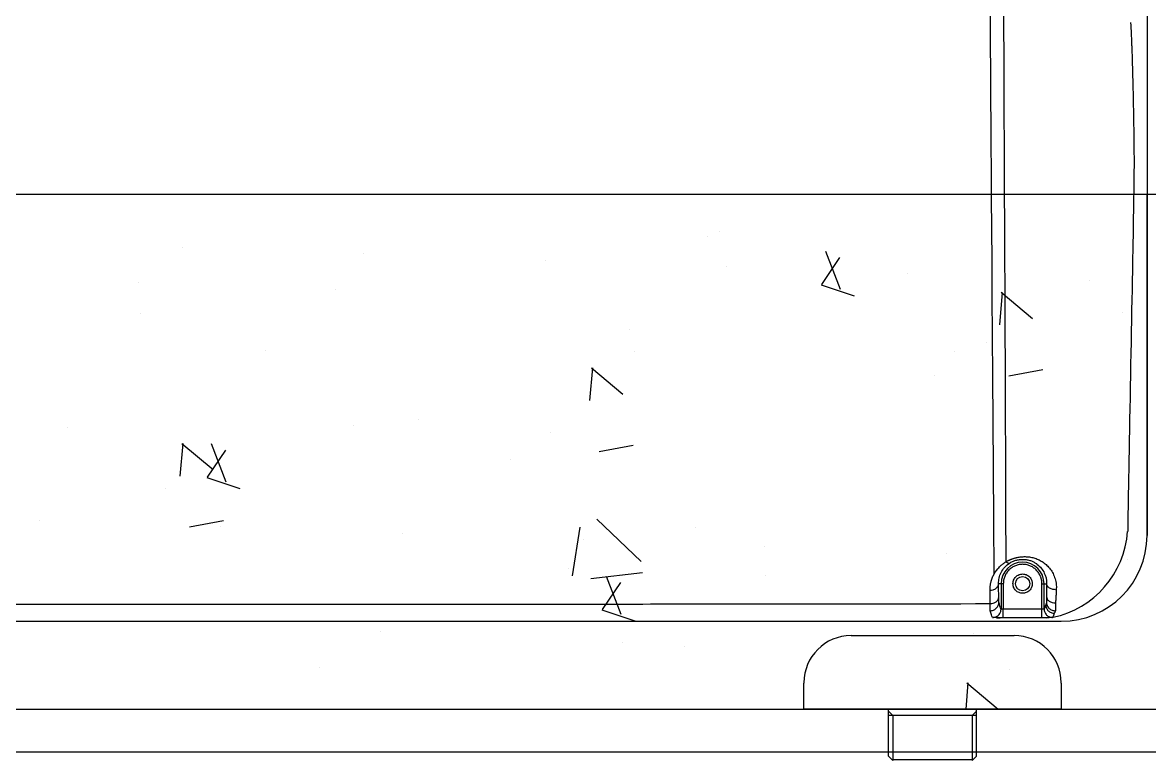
# Model space of a CAD drawing. Header units: inches. Extents: x 5877 to 13759, y 12099 to 29642.
# Drawn here: x 8156.4 to 8419.2, y 21533 to 21705.1 of the extents above; entities that cross this region are included whole.
import ezdxf

# ---------------------------------------------------------------- set-up
doc = ezdxf.new("R2010")
doc.units = ezdxf.units.IN
doc.header["$MEASUREMENT"] = 0
for name, color, linetype in [('A-FIN1', 6, 'Continuous'), ('A-FUR2', 6, 'Continuous'), ('XR-NEW301$0$SEC-WAL-GRN', 3, 'Continuous')]:
    doc.layers.add(name, color=color, linetype=linetype)
doc.layers.add('A-MC', color=181, linetype='Continuous', plot=False)

msp = doc.modelspace()

# ---------------------------------------------------------------- linework, layer by layer
at = {"layer": 'A-FIN1', "color": 0, "ltscale": 200}
msp.add_line((6318.63, 21534.95), (8538.63, 21534.95), dxfattribs=at)
at = {"layer": 'A-FUR2', "color": 0}
for p, q in [((8418.63, 21770.58), (8418.63, 21585.42)), ((8418.63, 21585.42), (8418.63, 21664.91)), ((8384.62, 21574.19), (8384.02, 21574.19)), ((8385.12, 21574.19), (8384.62, 21574.19)), ((8384.62, 21574.19), (8384.62, 21568.29)), ((8385.12, 21574.19), (8385.12, 21568.25)), ((8394.13, 21568.25), (8394.13, 21574.19)), ((8394.13, 21574.19), (8394.63, 21574.19)), ((8394.63, 21568.29), (8394.63, 21574.19)), ((8394.63, 21574.19), (8395.23, 21574.19)), ((8394.13, 21568.25), (8385.12, 21568.25)), ((8394.13, 21566.25), (8394.13, 21568.25)), ((8038.63, 21565.42), (8398.63, 21565.42)), ((8383.58, 21566.26), (8384.36, 21566.26)), ((8384.36, 21566.26), (8385.12, 21566.28)), ((8394.13, 21566.25), (8385.12, 21566.25)), ((8349.63, 21562.08), (8387.63, 21562.08)), ((8338.63, 21544.95), (8338.63, 21550.95)), ((8398.63, 21550.95), (8398.63, 21544.95)), ((8398.63, 21544.95), (8338.63, 21544.95)), ((8358.38, 21533.95), (8358.38, 21544.95)), ((8359.38, 21543.45), (8358.38, 21544.45)), ((8378.88, 21543.45), (8358.38, 21543.45)), ((8359.38, 21543.45), (8359.38, 21532.95)), ((8378.88, 21544.45), (8377.88, 21543.45)), ((8377.88, 21543.45), (8377.88, 21532.95)), ((8378.88, 21533.95), (8378.88, 21544.95)), ((8359.38, 21532.95), (8358.38, 21533.95)), ((8377.88, 21533.08), (8359.38, 21533.08)), ((8378.88, 21533.95), (8377.88, 21532.95))]:
    msp.add_line(p, q, dxfattribs=at)
at = {"layer": 'A-FUR2', "color": 0, "ltscale": 200}
for p, q in [((8518.63, 21664.95), (7178.63, 21664.95)), ((7178.63, 21544.95), (8518.63, 21544.95))]:
    msp.add_line(p, q, dxfattribs=at)
at = {"layer": 'A-FUR2', "color": 0}
msp.add_circle((8389.63, 21574.19), 1.65, dxfattribs=at)
for centre, radius, start, end in [((8392.11, 21587.93), 22.06, 281.9029, 355.9744), ((8398.63, 21585.42), 20, 270, 0), ((8389.63, 21574.19), 5, 0, 180), ((8395.28, 21592.46), 26.2, 267.4509, 270.8815), ((8349.63, 21551.08), 11, 90, 180), ((8387.63, 21551.08), 11, 0, 90), ((8349.63, 21550.95), 11, 179.3526, 180), ((8387.63, 21550.95), 11, 0, 0.6474)]:
    msp.add_arc(centre, radius, start, end, dxfattribs=at)
for points, knots in [([(8383, 21576.46), (8382.05, 21715.7, 0), (8382.05, 21716.68, 0), (8382.05, 21718.34, 0), (8382.05, 21720.36, 0), (8382.05, 21722.74, 0), (8382.05, 21726.19, 0), (8382.05, 21730.48, 0), (8382.05, 21735.48, 0), (8382.05, 21740.42, 0), (8382.05, 21745.29, 0), (8382.05, 21749.68, 0), (8382.05, 21753.13, 0), (8382.05, 21755.02, 0), (8382.05, 21755.77, 0)], [0, 0, 0, 0, 0.032112, 0.073168, 0.123168, 0.182112, 0.250001, 0.379243, 0.5, 0.620035, 0.744758, 0.859632, 0.944713, 1, 1, 1, 1]), ([(8385.14, 21755.87), (8385.14, 21755.32, 0), (8385.14, 21754.07, 0), (8385.14, 21751.99, 0), (8385.14, 21749.49, 0), (8385.14, 21746.58, 0), (8385.14, 21743.25, 0), (8385.14, 21739.5, 0), (8385.14, 21734.75, 0), (8385.14, 21729.52, 0), (8385.14, 21724.33, 0), (8385.14, 21720.27, 0), (8385.14, 21717.33, 0), (8385.14, 21715.76, 0), (8385.72, 21579.27, 0)], [0, 0, 0, 0, 0.04086, 0.09192, 0.15318, 0.224639, 0.306298, 0.398156, 0.500213, 0.6556, 0.783273, 0.883232, 0.955474, 1, 1, 1, 1]), ([(8414.8, 21705.07), (8414.85, 21704.19, 0), (8414.92, 21702.75, 0), (8414.99, 21701.12, 0), (8415.02, 21700.48, 0)], [0, 0, 0, 0, 0.610441, 1, 1, 1, 1]), ([(8415.02, 21700.48), (8415.03, 21700.17, 0), (8415.08, 21698.97, 0), (8415.16, 21696.76, 0), (8415.24, 21693.9, 0), (8415.32, 21691, 0), (8415.39, 21687.98, 0), (8415.45, 21684.78, 0), (8415.51, 21681.33, 0), (8415.56, 21677.51, 0), (8415.6, 21673.33, 0), (8415.64, 21668.91, 0), (8414.1, 21587.01, 0), (8414.12, 21586.39, 0)], [0, 0, 0, 0, 0.033478, 0.128084, 0.216409, 0.301927, 0.387411, 0.47709, 0.568089, 0.666033, 0.777919, 0.889002, 1, 1, 1, 1]), ([(8385.72, 21579.27), (8385.79, 21579.31, 0), (8385.92, 21579.39, 0), (8386.12, 21579.5, 0), (8386.33, 21579.61, 0), (8386.54, 21579.71, 0), (8386.76, 21579.8, 0), (8386.97, 21579.89, 0), (8387.19, 21579.97, 0), (8387.41, 21580.05, 0), (8387.64, 21580.12, 0), (8387.87, 21580.19, 0), (8388.1, 21580.25, 0), (8388.56, 21580.35, 0), (8389.27, 21580.47, 0), (8390.26, 21580.51, 0), (8391.27, 21580.43, 0), (8392.29, 21580.21, 0), (8393.29, 21579.85, 0), (8394.25, 21579.33, 0), (8395.13, 21578.66, 0), (8395.94, 21577.82, 0), (8396.62, 21576.81, 0), (8397.05, 21575.84, 0), (8397.29, 21575, 0), (8397.41, 21574.38, 0), (8397.48, 21573.81, 0), (8397.5, 21573.31, 0), (8397.48, 21572.97, 0), (8397.48, 21572.8, 0)], [0, 0, 0, 0, 0.013434, 0.026639, 0.039632, 0.052432, 0.065061, 0.077539, 0.089888, 0.102133, 0.114295, 0.126401, 0.138475, 0.150541, 0.19834, 0.246893, 0.300545, 0.356919, 0.418216, 0.48263, 0.553639, 0.627161, 0.711256, 0.797104, 0.845321, 0.893964, 0.929211, 0.964532, 1, 1, 1, 1]), ([(8386.73, 21579.07), (8386.96, 21579.2, 0), (8387.41, 21579.44, 0), (8388.23, 21579.73, 0), (8388.8, 21579.81, 0), (8389.08, 21579.84, 0)], [0, 0, 0, 0, 0.361655, 0.691331, 1, 1, 1, 1]), ([(8389.08, 21579.84), (8389.1, 21579.85, 0), (8389.24, 21579.87, 0), (8389.37, 21579.86, 0), (8389.48, 21579.85, 0)], [0, 0, 0, 0, 0.158287, 1, 1, 1, 1]), ([(8389.48, 21579.85), (8389.67, 21579.86, 0), (8390.16, 21579.87, 0), (8390.9, 21579.74, 0), (8391.66, 21579.51, 0), (8392.37, 21579.17, 0), (8393.19, 21578.64, 0), (8394.03, 21577.81, 0), (8394.64, 21576.84, 0), (8394.99, 21575.93, 0), (8395.2, 21575.1, 0), (8395.22, 21574.51, 0), (8395.23, 21574.19, 0)], [0, 0, 0, 0, 0.045522, 0.115321, 0.195571, 0.269053, 0.352522, 0.512867, 0.67485, 0.769952, 0.87834, 1, 1, 1, 1]), ([(8382.03, 21572.67), (8382.03, 21572.76, 0), (8382.03, 21572.94, 0), (8382.04, 21573.2, 0), (8382.06, 21573.46, 0), (8382.09, 21573.72, 0), (8382.13, 21573.98, 0), (8382.17, 21574.24, 0), (8382.23, 21574.5, 0), (8382.35, 21574.98, 0), (8382.59, 21575.68, 0), (8383.02, 21576.55, 0), (8383.56, 21577.36, 0), (8384.06, 21577.94, 0), (8384.48, 21578.35, 0), (8384.77, 21578.6, 0), (8385.07, 21578.84, 0), (8385.39, 21579.07, 0), (8385.61, 21579.21, 0), (8385.72, 21579.27, 0)], [0, 0, 0, 0, 0.036922, 0.073648, 0.110197, 0.146586, 0.182834, 0.21896, 0.254981, 0.290917, 0.423122, 0.55144, 0.671583, 0.786404, 0.830956, 0.874473, 0.91707, 0.958869, 1, 1, 1, 1]), ([(8384.02, 21574.19), (8384.02, 21574.63, 0), (8384.06, 21575.07, 0), (8384.26, 21575.94, 0), (8384.41, 21576.37, 0), (8384.83, 21577.21, 0), (8385.1, 21577.62, 0), (8385.8, 21578.4, 0), (8386.22, 21578.76, 0), (8386.73, 21579.07, 0)], [0, 0, 0, 0, 0.25, 0.25, 0.5, 0.5, 0.75, 0.75, 1, 1, 1, 1]), ([(8394.13, 21574.19), (8394.13, 21574.27, 0), (8394.13, 21574.41, 0), (8394.11, 21574.62, 0), (8394.09, 21574.83, 0), (8394.05, 21575.04, 0), (8394.01, 21575.25, 0), (8393.96, 21575.45, 0), (8393.89, 21575.65, 0), (8393.79, 21575.93, 0), (8393.63, 21576.27, 0), (8393.4, 21576.67, 0), (8393.13, 21577.04, 0), (8392.71, 21577.5, 0), (8392.11, 21577.99, 0), (8391.31, 21578.4, 0), (8390.48, 21578.65, 0), (8389.63, 21578.73, 0), (8388.78, 21578.65, 0), (8387.94, 21578.4, 0), (8387.14, 21577.99, 0), (8386.54, 21577.5, 0), (8386.13, 21577.04, 0), (8385.85, 21576.67, 0), (8385.62, 21576.27, 0), (8385.44, 21575.86, 0), (8385.29, 21575.45, 0), (8385.2, 21575.04, 0), (8385.13, 21574.62, 0), (8385.13, 21574.34, 0), (8385.12, 21574.19, 0)], [0, 0, 0, 0, 0.015134, 0.030167, 0.045131, 0.06006, 0.074987, 0.089948, 0.104974, 0.1201, 0.152258, 0.184453, 0.217296, 0.250176, 0.315811, 0.380082, 0.44003, 0.500016, 0.559965, 0.61995, 0.684221, 0.749856, 0.782699, 0.815579, 0.847737, 0.879933, 0.910063, 0.939938, 0.969827, 1, 1, 1, 1]), ([(8385.72, 21579.27), (8385.92, 21579.13, 0), (8386.12, 21579.04, 0), (8386.47, 21578.98, 0), (8386.62, 21579.01, 0), (8386.73, 21579.07, 0)], [0, 0, 0, 0, 0.5, 0.5, 1, 1, 1, 1]), ([(8387.38, 21574.19), (8387.38, 21574.24, 0), (8387.38, 21574.34, 0), (8387.39, 21574.48, 0), (8387.42, 21574.62, 0), (8387.45, 21574.75, 0), (8387.49, 21574.89, 0), (8387.57, 21575.12, 0), (8387.73, 21575.44, 0), (8388.03, 21575.8, 0), (8388.38, 21576.09, 0), (8388.78, 21576.3, 0), (8389.2, 21576.42, 0), (8389.63, 21576.46, 0), (8390.05, 21576.42, 0), (8390.47, 21576.3, 0), (8390.87, 21576.09, 0), (8391.23, 21575.8, 0), (8391.52, 21575.44, 0), (8391.71, 21575.08, 0), (8391.81, 21574.76, 0), (8391.87, 21574.48, 0), (8391.87, 21574.29, 0), (8391.88, 21574.19, 0)], [0, 0, 0, 0, 0.020165, 0.040167, 0.060084, 0.079997, 0.099986, 0.120129, 0.185073, 0.250092, 0.315036, 0.380055, 0.440004, 0.500029, 0.559978, 0.620002, 0.684946, 0.749965, 0.814909, 0.879928, 0.920009, 0.959819, 1, 1, 1, 1]), ([(8382.03, 21572.67), (8382.26, 21572.67, 0), (8382.51, 21572.71, 0), (8383, 21572.86, 0), (8383.24, 21572.97, 0), (8383.63, 21573.27, 0), (8383.78, 21573.45, 0), (8383.98, 21573.82, 0), (8384.02, 21574.02, 0), (8384.02, 21574.19, 0)], [0, 0, 0, 0, 0.25, 0.25, 0.5, 0.5, 0.75, 0.75, 1, 1, 1, 1]), ([(8382.06, 21569.53), (8382.05, 21570.05, 0), (8382.04, 21571.1, 0), (8382.03, 21572.15, 0), (8382.03, 21572.67, 0)], [0, 0, 0, 0, 0.502255, 1, 1, 1, 1]), ([(8391.88, 21574.19), (8391.88, 21574.15, 0), (8391.87, 21574.05, 0), (8391.86, 21573.91, 0), (8391.84, 21573.77, 0), (8391.81, 21573.64, 0), (8391.77, 21573.5, 0), (8391.69, 21573.27, 0), (8391.52, 21572.95, 0), (8391.23, 21572.59, 0), (8390.87, 21572.3, 0), (8390.47, 21572.09, 0), (8390.05, 21571.97, 0), (8389.63, 21571.93, 0), (8389.2, 21571.97, 0), (8388.78, 21572.09, 0), (8388.38, 21572.3, 0), (8388.03, 21572.59, 0), (8387.73, 21572.95, 0), (8387.55, 21573.31, 0), (8387.44, 21573.63, 0), (8387.39, 21573.91, 0), (8387.38, 21574.1, 0), (8387.38, 21574.19, 0)], [0, 0, 0, 0, 0.020165, 0.0401667, 0.0600842, 0.0799973, 0.099986, 0.1201294, 0.1850729, 0.2500923, 0.3150359, 0.3800554, 0.4400045, 0.5000288, 0.5599779, 0.6200022, 0.6849457, 0.7499652, 0.8149087, 0.8799282, 0.9200087, 0.9598192, 1, 1, 1, 1]), ([(8397.48, 21572.8), (8397.23, 21572.78, 0), (8396.95, 21572.79, 0), (8396.41, 21572.9, 0), (8396.14, 21573.01, 0), (8395.68, 21573.29, 0), (8395.51, 21573.46, 0), (8395.28, 21573.83, 0), (8395.23, 21574.02, 0), (8395.23, 21574.19, 0)], [0, 0, 0, 0, 0.25, 0.25, 0.5, 0.5, 0.75, 0.75, 1, 1, 1, 1]), ([(8397.48, 21572.8), (8397.47, 21572.59, 0), (8397.44, 21572.19, 0), (8397.41, 21571.61, 0), (8397.38, 21571.08, 0), (8397.35, 21570.58, 0), (8397.32, 21570.13, 0), (8397.3, 21569.84, 0), (8397.29, 21569.7, 0)], [0, 0, 0, 0, 0.196122, 0.380414, 0.552913, 0.713653, 0.862671, 1, 1, 1, 1]), ([(8044.2, 21569.54), (8054.98, 21569.53, 0), (8076.77, 21569.5, 0), (8109.82, 21569.47, 0), (8143.58, 21569.44, 0), (8178.05, 21569.43, 0), (8220.64, 21569.42, 0), (8270.53, 21569.43, 0), (8326.89, 21569.46, 0), (8363.87, 21569.51, 0), (8382.06, 21569.53, 0)], [0, 0, 0, 0, 0.095708, 0.193532, 0.293459, 0.395477, 0.499572, 0.671651, 0.83848, 1, 1, 1, 1]), ([(8382.06, 21569.53), (8382.29, 21569.53, 0), (8382.54, 21569.56, 0), (8383.04, 21569.71, 0), (8383.27, 21569.83, 0), (8383.66, 21570.13, 0), (8383.81, 21570.31, 0), (8384.01, 21570.68, 0), (8384.05, 21570.87, 0), (8384.05, 21571.05, 0)], [0, 0, 0, 0, 0.25, 0.25, 0.5, 0.5, 0.75, 0.75, 1, 1, 1, 1]), ([(8382.08, 21567.87), (8382.08, 21567.87, 0), (8382.08, 21567.88, 0), (8382.08, 21567.9, 0), (8382.08, 21567.94, 0), (8382.08, 21567.98, 0), (8382.07, 21568.03, 0), (8382.07, 21568.09, 0), (8382.07, 21568.15, 0), (8382.07, 21568.22, 0), (8382.07, 21568.3, 0), (8382.07, 21568.37, 0), (8382.07, 21568.46, 0), (8382.07, 21568.54, 0), (8382.06, 21568.62, 0), (8382.06, 21568.71, 0), (8382.06, 21568.8, 0), (8382.06, 21568.89, 0), (8382.06, 21568.97, 0), (8382.06, 21569.06, 0), (8382.06, 21569.14, 0), (8382.06, 21569.22, 0), (8382.06, 21569.3, 0), (8382.06, 21569.38, 0), (8382.06, 21569.46, 0), (8382.06, 21569.5, 0), (8382.06, 21569.53, 0)], [0, 0, 0, 0, 0.058471, 0.115757, 0.171793, 0.226521, 0.279887, 0.331844, 0.382351, 0.43137, 0.47887, 0.524825, 0.569213, 0.612016, 0.65322, 0.692815, 0.730796, 0.767157, 0.801897, 0.835018, 0.866522, 0.896414, 0.924701, 0.951388, 0.976485, 1, 1, 1, 1]), ([(8382.08, 21567.87), (8382.32, 21567.87, 0), (8382.57, 21567.91, 0), (8383.06, 21568.11, 0), (8383.3, 21568.26, 0), (8383.69, 21568.65, 0), (8383.84, 21568.88, 0), (8384.04, 21569.38, 0), (8384.08, 21569.63, 0), (8384.08, 21569.87, 0)], [0, 0, 0, 0, 0.25, 0.25, 0.5, 0.5, 0.75, 0.75, 1, 1, 1, 1]), ([(8384.08, 21569.87), (8384.08, 21569.88, 0), (8384.07, 21570, 0), (8384.06, 21570.4, 0), (8384.06, 21570.69, 0), (8384.05, 21571.05, 0)], [0, 0, 0, 0, 0.5, 0.5, 1, 1, 1, 1]), ([(8395.01, 21569.29), (8395.01, 21569.06, 0), (8395.05, 21568.81, 0), (8395.25, 21568.32, 0), (8395.4, 21568.08, 0), (8395.79, 21567.69, 0), (8396.02, 21567.53, 0), (8396.52, 21567.34, 0), (8396.77, 21567.29, 0), (8397.01, 21567.29, 0)], [0, 0, 0, 0, 0.25, 0.25, 0.5, 0.5, 0.75, 0.75, 1, 1, 1, 1]), ([(8395.2, 21571.18), (8395.2, 21570.78, 0), (8395.19, 21570.47, 0), (8395.18, 21570.02, 0), (8395.18, 21569.9, 0), (8395.17, 21569.88, 0)], [0, 0, 0, 0, 0.5, 0.5, 1, 1, 1, 1]), ([(8395.17, 21569.88), (8395.17, 21569.64, 0), (8395.22, 21569.38, 0), (8395.42, 21568.88, 0), (8395.58, 21568.63, 0), (8395.99, 21568.24, 0), (8396.24, 21568.09, 0), (8396.75, 21567.91, 0), (8397.01, 21567.87, 0), (8397.26, 21567.88, 0)], [0, 0, 0, 0, 0.25, 0.25, 0.5, 0.5, 0.75, 0.75, 1, 1, 1, 1]), ([(8395.2, 21571.18), (8395.2, 21571.01, 0), (8395.25, 21570.82, 0), (8395.45, 21570.45, 0), (8395.61, 21570.27, 0), (8396.02, 21569.97, 0), (8396.27, 21569.86, 0), (8396.78, 21569.72, 0), (8397.05, 21569.7, 0), (8397.29, 21569.7, 0)], [0, 0, 0, 0, 0.25, 0.25, 0.5, 0.5, 0.75, 0.75, 1, 1, 1, 1]), ([(8397.29, 21569.7), (8397.29, 21569.21, 0), (8397.28, 21568.34, 0), (8397.27, 21568.14, 0), (8397.26, 21568.06, 0)], [0, 0, 0, 0, 0.573265, 1, 1, 1, 1]), ([(8382.62, 21566.29), (8382.87, 21566.32, 0), (8383.26, 21566.36, 0), (8383.73, 21566.61, 0), (8384.05, 21566.87, 0), (8384.3, 21567.19, 0), (8384.5, 21567.53, 0), (8384.53, 21567.79, 0), (8384.55, 21567.91, 0)], [0, 0, 0, 0, 0.273418, 0.420606, 0.570918, 0.721226, 0.868407, 1, 1, 1, 1]), ([(8385.12, 21568.25), (8384.99, 21568.25, 0), (8384.86, 21568.25, 0), (8384.68, 21568.27, 0), (8384.62, 21568.28, 0), (8384.62, 21568.29, 0)], [0, 0, 0, 0, 0.5, 0.5, 1, 1, 1, 1]), ([(8385.12, 21566.31), (8385.12, 21566.34, 0), (8385.12, 21566.4, 0), (8385.12, 21566.82, 0), (8385.12, 21567.47, 0), (8385.12, 21567.99, 0), (8385.12, 21568.25, 0)], [0, 0, 0, 0, 0.166228, 0.444152, 0.722083, 1, 1, 1, 1]), ([(8394.63, 21568.29), (8394.63, 21568.28, 0), (8394.58, 21568.27, 0), (8394.39, 21568.25, 0), (8394.26, 21568.25, 0), (8394.13, 21568.25, 0)], [0, 0, 0, 0, 0.5, 0.5, 1, 1, 1, 1]), ([(8394.63, 21568.29), (8394.66, 21568.04, 0), (8394.7, 21567.65, 0), (8394.95, 21567.19, 0), (8395.21, 21566.87, 0), (8395.53, 21566.61, 0), (8395.99, 21566.36, 0), (8396.38, 21566.32, 0), (8396.63, 21566.29, 0)], [0, 0, 0, 0, 0.239464, 0.368362, 0.499999, 0.63164, 0.760541, 1, 1, 1, 1]), ([(8397.26, 21567.88), (8397.23, 21567.83, 0), (8397.19, 21567.72, 0), (8397.13, 21567.57, 0), (8397.07, 21567.43, 0), (8397.03, 21567.34, 0), (8397.01, 21567.29, 0)], [0, 0, 0, 0, 0.251267, 0.501689, 0.751266, 1, 1, 1, 1]), ([(8383.71, 21566.25), (8383.59, 21566.26, 0), (8383.33, 21566.26, 0), (8383.03, 21566.27, 0), (8382.71, 21566.28, 0), (8382.66, 21566.28, 0), (8382.62, 21566.29, 0)], [0, 0, 0, 0, 0.190145, 0.399701, 0.609445, 1, 1, 1, 1]), ([(8385.12, 21566.25), (8384.81, 21566.25, 0), (8384.33, 21566.25, 0), (8383.86, 21566.25, 0), (8383.72, 21566.25, 0), (8383.71, 21566.25, 0)], [0, 0, 0, 0, 0.629994, 0.966249, 1, 1, 1, 1]), ([(8395.55, 21566.25), (8395.53, 21566.25, 0), (8395.39, 21566.25, 0), (8394.93, 21566.25, 0), (8394.45, 21566.25, 0), (8394.13, 21566.25, 0)], [0, 0, 0, 0, 0.034288, 0.370629, 1, 1, 1, 1]), ([(8396.63, 21566.29), (8396.6, 21566.28, 0), (8396.54, 21566.28, 0), (8396.23, 21566.27, 0), (8395.92, 21566.26, 0), (8395.67, 21566.26, 0), (8395.55, 21566.25, 0)], [0, 0, 0, 0, 0.390795, 0.600207, 0.810361, 1, 1, 1, 1])]:
    msp.add_open_spline(points, degree=3, knots=knots, dxfattribs=at)
for points, degree in [([(8384.05, 21571.05), (8384.04, 21572.1, 0), (8384.03, 21573.15, 0), (8384.02, 21574.19, 0)], 3), ([(8395.23, 21574.19), (8395.22, 21573.16, 0), (8395.21, 21572.16, 0), (8395.2, 21571.18, 0)], 3), ([(8384.62, 21568.29), (8384.44, 21568.65, 0), (8384.26, 21569.18, 0), (8384.08, 21569.87, 0)], 3), ([(8395.01, 21569.29), (8394.88, 21568.88, 0), (8394.76, 21568.55, 0), (8394.63, 21568.29, 0)], 3), ([(8395.17, 21569.88), (8395.12, 21569.66, 0), (8395.06, 21569.47, 0), (8395.01, 21569.29, 0)], 3), ([(8382.62, 21566.29), (8382.44, 21566.66, 0), (8382.26, 21567.18, 0), (8382.08, 21567.87, 0)], 3), ([(8384.55, 21567.91), (8384.59, 21568.1, 0), (8384.62, 21568.29, 0)], 2), ([(8397.01, 21567.29), (8396.88, 21566.88, 0), (8396.76, 21566.55, 0), (8396.63, 21566.29, 0)], 3), ([(8397.26, 21568.06), (8397.26, 21567.97, 0), (8397.26, 21567.88, 0)], 2), ([(8385.12, 21566.25), (8385.12, 21566.28, 0), (8385.12, 21566.31, 0)], 2)]:
    msp.add_open_spline(points, degree=degree, dxfattribs=at)
at = {"layer": 'A-MC', "color": 0}
msp.add_line((6328.63, 21544.95), (8518.63, 21544.95), dxfattribs=at)
at = {"layer": 'XR-NEW301$0$SEC-WAL-GRN', "color": 0, "linetype": 'Continuous'}
for p, q in [((8319.03, 21656.25), (8319.03, 21656.25)), ((8316.22, 21655.07), (8316.22, 21655.07)), ((8193.74, 21652.69), (8193.74, 21652.69)), ((8236.01, 21651.15), (8236.01, 21651.15)), ((8343.64, 21651.76), (8347.05, 21642.87)), ((8278.29, 21649.61), (8278.29, 21649.61)), ((8320.57, 21648.06), (8320.57, 21648.06)), ((8346.96, 21650.26), (8342.7, 21643.94)), ((8362.85, 21646.52), (8362.85, 21646.52)), ((8183.5, 21644.48), (8183.5, 21644.48)), ((8229.41, 21642.86), (8229.41, 21642.86)), ((8342.66, 21643.88), (8350.33, 21641.3)), ((8405.12, 21644.97), (8405.12, 21644.97)), ((8384.86, 21642.12), (8384.2, 21634.53)), ((8384.62, 21642.15), (8391.91, 21636.02)), ((8412.88, 21637.53), (8412.88, 21637.53)), ((8183.9, 21637.27), (8183.9, 21637.27)), ((8298.06, 21633.53), (8298.06, 21633.53)), ((8381.12, 21630.34), (8381.12, 21630.34)), ((8213.01, 21628.66), (8213.01, 21628.66)), ((8299.16, 21628.29), (8299.16, 21628.29)), ((8373.83, 21628.29), (8373.83, 21628.29)), ((8289.33, 21624.5), (8288.67, 21616.91)), ((8289.09, 21624.52), (8296.39, 21618.4)), ((8369.12, 21622.84), (8369.12, 21622.84)), ((8386.39, 21622.66), (8394.35, 21624.13)), ((8248.8, 21612.54), (8248.8, 21612.54)), ((8166.84, 21610.5), (8166.84, 21610.5)), ((8233.59, 21611.07), (8233.59, 21611.07)), ((8279.5, 21609.45), (8279.5, 21609.45)), ((8193.8, 21606.88), (8193.14, 21599.29)), ((8193.56, 21606.9), (8200.86, 21600.78)), ((8200.41, 21606.86), (8203.83, 21597.96)), ((8290.87, 21605.04), (8298.83, 21606.51)), ((8203.74, 21605.35), (8199.48, 21599.03)), ((8270.17, 21603.1), (8270.17, 21603.1)), ((8199.43, 21598.97), (8207.11, 21596.4)), ((8189.83, 21596.38), (8189.83, 21596.38)), ((8160.4, 21589.03), (8160.4, 21589.03)), ((8195.34, 21587.42), (8203.3, 21588.89)), ((8290.37, 21589.22), (8300.68, 21579.33)), ((8202.68, 21587.49), (8202.68, 21587.49)), ((8244.96, 21585.94), (8244.96, 21585.94)), ((8286.35, 21587.33), (8284.6, 21576.03)), ((8313.36, 21587.28), (8313.36, 21587.28)), ((8287.23, 21584.4), (8287.23, 21584.4)), ((8329.51, 21582.86), (8329.51, 21582.86)), ((8371.79, 21581.31), (8371.79, 21581.31)), ((8414.07, 21579.77), (8414.07, 21579.77)), ((8283.68, 21577.66), (8283.68, 21577.66)), ((8288.92, 21575.36), (8300.98, 21576.76)), ((8295.83, 21574.45), (8291.57, 21568.13)), ((8292.51, 21575.96), (8295.92, 21567.06)), ((8329.59, 21576.04), (8329.59, 21576.04)), ((8181.04, 21569.48), (8181.04, 21569.48)), ((8291.53, 21568.07), (8299.2, 21565.49)), ((8239.92, 21562.97), (8239.92, 21562.97)), ((8378.25, 21562.54), (8378.25, 21562.54)), ((8296.3, 21560.5), (8296.3, 21560.5)), ((8310.77, 21559.46), (8310.77, 21559.46)), ((8225.73, 21554.6), (8225.73, 21554.6)), ((8386.55, 21554.22), (8386.55, 21554.22)), ((8376.89, 21551.03), (8376.36, 21544.95)), ((8376.65, 21551.05), (8383.92, 21544.95)), ((8384.6, 21545.05), (8384.64, 21544.95))]:
    msp.add_line(p, q, dxfattribs=at)

doc.saveas('drawing.dxf')
